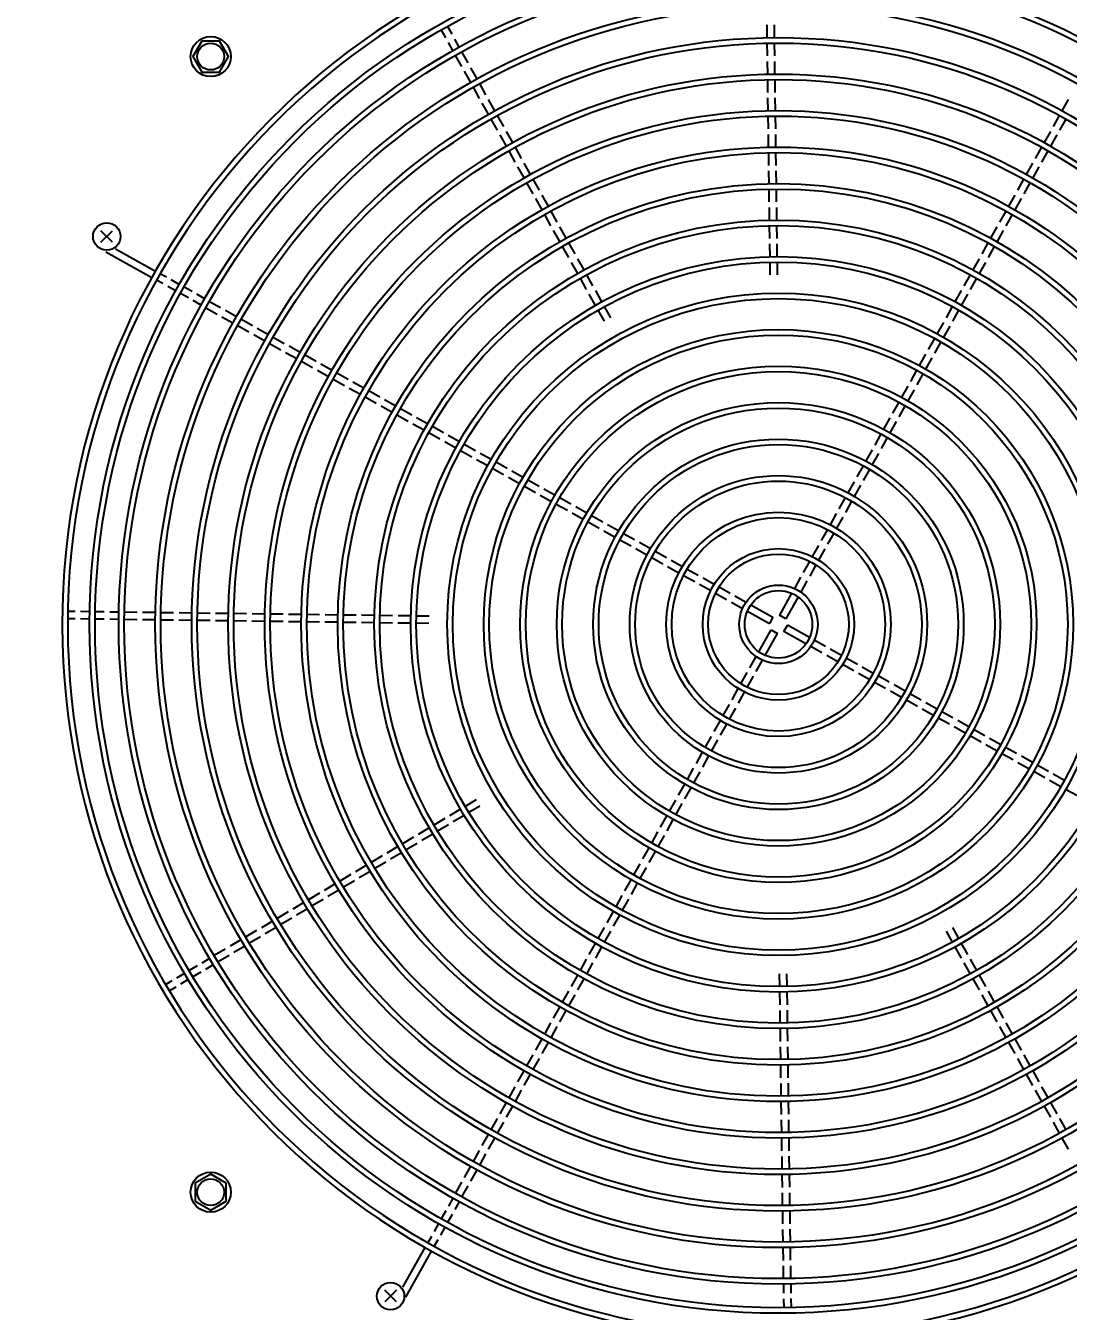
# Model space of a CAD drawing. Header units: millimetres. Extents: x -15161 to 10473752, y -72817 to 33960.
# Drawn here: x 73145.9 to 73203, y -45313.4 to -45243 of the extents above; entities that cross this region are included whole.
import ezdxf
from ezdxf import colors
from ezdxf.entities.mleader import LeaderData, LeaderLine
from ezdxf.enums import TextEntityAlignment as Align
from ezdxf.math import Vec2, Vec3

# ---------------------------------------------------------------- set-up
doc = ezdxf.new("R2010")
doc.units = ezdxf.units.MM
doc.styles.get("Standard").update_dxf_attribs({"font": 'arial.ttf'})

# ---------------------------------------------------------------- blocks, each defined once
blk = doc.blocks.new('機組圖灰底')
at = {"color": 8}
for p, q in [((81971.967, -33343.637), (81971.723, -33343.2)), ((81972.316, -33343.441), (81972.072, -33343.005)), ((81989.585, -33343.63), (81989.576, -33342.93)), ((81989.985, -33343.625), (81989.976, -33342.925)), ((81972.358, -33344.335), (81972.114, -33343.898)), ((81972.707, -33344.139), (81972.463, -33343.703)), ((81989.598, -33344.63), (81989.589, -33343.93)), ((81989.998, -33344.625), (81989.988, -33343.925)), ((81972.847, -33345.207), (81972.505, -33344.596)), ((81973.196, -33345.012), (81972.854, -33344.401)), ((81989.611, -33345.63), (81989.601, -33344.93)), ((81990.01, -33345.625), (81990.001, -33344.925)), ((81973.336, -33346.08), (81972.993, -33345.469)), ((81973.685, -33345.884), (81973.342, -33345.273)), ((81973.824, -33346.952), (81973.482, -33346.341)), ((81974.173, -33346.756), (81973.831, -33346.146)), ((81989.623, -33346.63), (81989.614, -33345.93)), ((81990.023, -33346.625), (81990.014, -33345.925)), ((81974.662, -33347.629), (81974.32, -33347.018)), ((81989.636, -33347.63), (81989.627, -33346.93)), ((81990.036, -33347.625), (81990.027, -33346.925)), ((82006.081, -33347.018), (82005.739, -33347.629)), ((81974.313, -33347.824), (81973.971, -33347.214)), ((81974.802, -33348.697), (81974.46, -33348.086)), ((81975.151, -33348.501), (81974.809, -33347.891)), ((81989.649, -33348.63), (81989.64, -33347.93)), ((81990.049, -33348.625), (81990.04, -33347.925)), ((82005.593, -33347.891), (82005.25, -33348.501)), ((82005.942, -33348.086), (82005.599, -33348.697)), ((81975.291, -33349.569), (81974.948, -33348.959)), ((81975.64, -33349.374), (81975.297, -33348.763)), ((81989.662, -33349.63), (81989.653, -33348.93)), ((81990.062, -33349.625), (81990.053, -33348.925)), ((82005.104, -33348.763), (82004.762, -33349.374)), ((82005.453, -33348.959), (82005.111, -33349.569)), ((81975.779, -33350.442), (81975.437, -33349.831)), ((81976.128, -33350.246), (81975.786, -33349.636)), ((81989.675, -33350.63), (81989.666, -33349.93)), ((81990.075, -33350.625), (81990.066, -33349.925)), ((82004.615, -33349.636), (82004.273, -33350.246)), ((82004.964, -33349.831), (82004.622, -33350.442)), ((81976.617, -33351.119), (81976.275, -33350.508)), ((82004.126, -33350.508), (82003.784, -33351.119)), ((81976.268, -33351.314), (81975.926, -33350.703)), ((81989.688, -33351.63), (81989.679, -33350.93)), ((81990.088, -33351.625), (81990.079, -33350.925)), ((82004.475, -33350.703), (82004.133, -33351.314)), ((81976.757, -33352.187), (81976.415, -33351.576)), ((81977.106, -33351.991), (81976.764, -33351.38)), ((81989.701, -33352.63), (81989.692, -33351.93)), ((81990.101, -33352.625), (81990.092, -33351.925)), ((82003.638, -33351.38), (82003.295, -33351.991)), ((82003.986, -33351.576), (82003.644, -33352.187)), ((81977.246, -33353.059), (81976.904, -33352.448)), ((81977.595, -33352.864), (81977.252, -33352.253)), ((82003.149, -33352.253), (82002.807, -33352.864)), ((82003.498, -33352.448), (82003.156, -33353.059)), ((81977.734, -33353.932), (81977.392, -33353.321)), ((81978.083, -33353.736), (81977.741, -33353.125)), ((81989.714, -33353.63), (81989.705, -33352.93)), ((81990.114, -33353.625), (81990.105, -33352.925)), ((82002.66, -33353.125), (82002.318, -33353.736)), ((82003.009, -33353.321), (82002.667, -33353.932)), ((81978.572, -33354.608), (81978.23, -33353.998)), ((81989.727, -33354.63), (81989.718, -33353.93)), ((81990.127, -33354.625), (81990.118, -33353.925)), ((82002.171, -33353.998), (82001.829, -33354.608)), ((81953.073, -33354.841), (81953.71, -33354.205)), ((81953.71, -33354.841), (81953.073, -33354.205)), ((81978.223, -33354.804), (81977.881, -33354.193)), ((81979.061, -33355.481), (81978.719, -33354.87)), ((82001.682, -33354.87), (82001.34, -33355.481)), ((82002.52, -33354.193), (82002.178, -33354.804)), ((81953.342, -33355.355), (81955.861, -33356.766)), ((81953.88, -33355.198), (81956.056, -33356.417)), ((81978.712, -33355.676), (81978.37, -33355.066)), ((81989.74, -33355.63), (81989.731, -33354.93)), ((81990.14, -33355.625), (81990.131, -33354.925)), ((82002.031, -33355.066), (82001.689, -33355.676)), ((81979.201, -33356.549), (81978.859, -33355.938)), ((81979.55, -33356.353), (81979.208, -33355.743)), ((81989.753, -33356.63), (81989.744, -33355.93)), ((81990.153, -33356.625), (81990.144, -33355.925)), ((82001.194, -33355.743), (82000.852, -33356.353)), ((82001.543, -33355.938), (82001.201, -33356.549)), ((81956.472, -33357.106), (81956.123, -33356.911)), ((81956.668, -33356.757), (81956.319, -33356.562)), ((81957.366, -33357.148), (81956.93, -33356.904)), ((81979.69, -33357.421), (81979.347, -33356.811)), ((81980.038, -33357.226), (81979.696, -33356.615)), ((82000.705, -33356.615), (82000.363, -33357.226)), ((82001.054, -33356.811), (82000.712, -33357.421)), ((81957.17, -33357.497), (81956.734, -33357.253)), ((81957.868, -33357.888), (81957.432, -33357.644)), ((81958.064, -33357.539), (81957.627, -33357.295)), ((81958.762, -33357.93), (81958.325, -33357.686)), ((81980.178, -33358.294), (81979.836, -33357.683)), ((81980.527, -33358.098), (81980.185, -33357.488)), ((82000.216, -33357.488), (81999.874, -33358.098)), ((82000.565, -33357.683), (82000.223, -33358.294)), ((81958.566, -33358.279), (81958.13, -33358.035)), ((81959.023, -33358.079), (81959.633, -33358.421)), ((81981.016, -33358.971), (81980.674, -33358.36)), ((81999.727, -33358.36), (81999.385, -33358.971)), ((81958.827, -33358.428), (81959.438, -33358.77)), ((81959.699, -33358.916), (81960.31, -33359.258)), ((81959.895, -33358.567), (81960.506, -33358.909)), ((81960.767, -33359.056), (81961.378, -33359.398)), ((81980.667, -33359.166), (81980.325, -33358.556)), ((82000.076, -33358.556), (81999.734, -33359.166)), ((81960.572, -33359.405), (81961.183, -33359.747)), ((81961.64, -33359.545), (81962.251, -33359.887)), ((81999.239, -33359.232), (81998.896, -33359.843)), ((81999.588, -33359.428), (81999.245, -33360.039)), ((81961.444, -33359.894), (81962.055, -33360.236)), ((81962.317, -33360.383), (81962.927, -33360.725)), ((81962.512, -33360.034), (81963.123, -33360.376)), ((81963.385, -33360.522), (81963.995, -33360.864)), ((81998.75, -33360.105), (81998.408, -33360.716)), ((81999.099, -33360.3), (81998.757, -33360.911)), ((81963.189, -33360.871), (81963.8, -33361.213)), ((81964.257, -33361.011), (81964.868, -33361.353)), ((81998.261, -33360.977), (81997.919, -33361.588)), ((81998.61, -33361.173), (81998.268, -33361.784)), ((81964.062, -33361.36), (81964.672, -33361.702)), ((81964.934, -33361.849), (81965.545, -33362.191)), ((81965.13, -33361.5), (81965.74, -33361.842)), ((81997.772, -33361.85), (81997.43, -33362.461)), ((81965.807, -33362.338), (81966.417, -33362.68)), ((81966.002, -33361.989), (81966.613, -33362.331)), ((81966.874, -33362.477), (81967.485, -33362.82)), ((81998.121, -33362.045), (81997.779, -33362.656)), ((81966.679, -33362.826), (81967.29, -33363.168)), ((81967.551, -33363.315), (81968.162, -33363.657)), ((81967.747, -33362.966), (81968.358, -33363.308)), ((81997.283, -33362.722), (81996.941, -33363.333)), ((81997.632, -33362.918), (81997.29, -33363.529)), ((81968.424, -33363.804), (81969.035, -33364.146)), ((81968.619, -33363.455), (81969.23, -33363.797)), ((81969.492, -33363.944), (81970.103, -33364.286)), ((81996.795, -33363.595), (81996.452, -33364.206)), ((81997.144, -33363.79), (81996.801, -33364.401)), ((81969.296, -33364.293), (81969.907, -33364.635)), ((81970.364, -33364.432), (81970.975, -33364.775)), ((81996.306, -33364.467), (81995.964, -33365.078)), ((81996.655, -33364.663), (81996.313, -33365.274)), ((81970.169, -33364.781), (81970.779, -33365.124)), ((81971.041, -33365.27), (81971.652, -33365.612)), ((81971.237, -33364.921), (81971.847, -33365.263)), ((81972.109, -33365.41), (81972.72, -33365.752)), ((81995.817, -33365.34), (81995.475, -33365.951)), ((81971.914, -33365.759), (81972.524, -33366.101)), ((81972.982, -33365.899), (81973.592, -33366.241)), ((81996.166, -33365.536), (81995.824, -33366.146)), ((81972.786, -33366.248), (81973.397, -33366.59)), ((81973.659, -33366.737), (81974.269, -33367.079)), ((81973.854, -33366.388), (81974.465, -33366.73)), ((81995.328, -33366.213), (81994.986, -33366.823)), ((81995.677, -33366.408), (81995.335, -33367.019)), ((81974.531, -33367.225), (81975.142, -33367.567)), ((81974.727, -33366.876), (81975.337, -33367.218)), ((81975.599, -33367.365), (81976.21, -33367.707)), ((81994.839, -33367.085), (81994.497, -33367.696)), ((81995.188, -33367.281), (81994.846, -33367.891)), ((81975.404, -33367.714), (81976.014, -33368.056)), ((81976.276, -33368.203), (81976.887, -33368.545)), ((81976.472, -33367.854), (81977.082, -33368.196)), ((81994.35, -33367.958), (81994.008, -33368.569)), ((81994.699, -33368.153), (81994.357, -33368.764)), ((81977.149, -33368.692), (81977.759, -33369.034)), ((81977.344, -33368.343), (81977.955, -33368.685)), ((81978.217, -33368.832), (81978.827, -33369.174)), ((81993.862, -33368.83), (81993.519, -33369.441)), ((81978.021, -33369.18), (81978.632, -33369.523)), ((81978.894, -33369.669), (81979.504, -33370.011)), ((81979.089, -33369.32), (81979.7, -33369.662)), ((81994.211, -33369.026), (81993.868, -33369.637)), ((81979.766, -33370.158), (81980.377, -33370.5)), ((81979.962, -33369.809), (81980.572, -33370.151)), ((81980.834, -33370.298), (81981.445, -33370.64)), ((81993.373, -33369.703), (81993.03, -33370.314)), ((81993.722, -33369.899), (81993.379, -33370.51)), ((81980.639, -33370.647), (81981.25, -33370.989)), ((81981.707, -33370.787), (81982.318, -33371.129)), ((81992.884, -33370.576), (81992.541, -33371.187)), ((81993.233, -33370.772), (81992.89, -33371.383)), ((81981.511, -33371.136), (81982.122, -33371.478)), ((81982.384, -33371.625), (81982.995, -33371.967)), ((81982.579, -33371.276), (81983.19, -33371.618)), ((81983.452, -33371.765), (81984.063, -33372.107)), ((81992.395, -33371.449), (81992.052, -33372.06)), ((81992.744, -33371.645), (81992.401, -33372.256)), ((81983.257, -33372.114), (81983.867, -33372.456)), ((81984.325, -33372.253), (81984.936, -33372.596)), ((81991.905, -33372.322), (81991.563, -33372.934)), ((81984.129, -33372.602), (81984.74, -33372.945)), ((81985.002, -33373.091), (81985.613, -33373.434)), ((81985.198, -33372.742), (81985.809, -33373.085)), ((81991.416, -33373.196), (81991.072, -33373.809)), ((81992.254, -33372.518), (81991.912, -33373.13)), ((81985.875, -33373.581), (81986.487, -33373.923)), ((81986.071, -33373.232), (81986.682, -33373.574)), ((81986.944, -33373.721), (81987.556, -33374.064)), ((81991.765, -33373.392), (81991.421, -33374.005)), ((81986.749, -33374.07), (81987.36, -33374.413)), ((81987.623, -33374.559), (81988.235, -33374.903)), ((81987.818, -33374.211), (81988.431, -33374.554)), ((81990.925, -33374.072), (81990.25, -33375.277)), ((81991.274, -33374.268), (81990.599, -33375.472)), ((81951.657, -33375.074), (81951.257, -33375.069)), ((81952.457, -33375.084), (81951.957, -33375.078)), ((81953.257, -33375.095), (81952.757, -33375.088)), ((81954.057, -33375.105), (81953.557, -33375.099)), ((81955.057, -33375.12), (81954.357, -33375.111)), ((81956.057, -33375.133), (81955.357, -33375.124)), ((81957.057, -33375.146), (81956.357, -33375.136)), ((81958.057, -33375.158), (81957.357, -33375.149)), ((81959.056, -33375.171), (81958.357, -33375.162)), ((81960.056, -33375.184), (81959.356, -33375.175)), ((81961.056, -33375.197), (81960.356, -33375.188)), ((81962.056, -33375.21), (81961.356, -33375.201)), ((81963.056, -33375.223), (81962.356, -33375.214)), ((81964.056, -33375.236), (81963.356, -33375.227)), ((81965.056, -33375.249), (81964.356, -33375.24)), ((81966.056, -33375.262), (81965.356, -33375.253)), ((81967.056, -33375.275), (81966.356, -33375.266)), ((81968.056, -33375.288), (81967.356, -33375.279)), ((81969.056, -33375.301), (81968.356, -33375.292)), ((81970.056, -33375.314), (81969.356, -33375.305)), ((81971.056, -33375.327), (81970.356, -33375.318)), ((81988.498, -33375.05), (81989.703, -33375.725)), ((81988.694, -33374.701), (81989.899, -33375.376)), ((81990.599, -33375.472), (81990.25, -33375.277)), ((81951.652, -33375.474), (81951.252, -33375.469)), ((81952.452, -33375.484), (81951.952, -33375.478)), ((81953.252, -33375.495), (81952.752, -33375.488)), ((81954.052, -33375.505), (81953.552, -33375.499)), ((81955.052, -33375.52), (81954.352, -33375.511)), ((81956.051, -33375.533), (81955.352, -33375.524)), ((81957.051, -33375.546), (81956.351, -33375.536)), ((81958.051, -33375.558), (81957.351, -33375.549)), ((81959.051, -33375.571), (81958.351, -33375.562)), ((81960.051, -33375.584), (81959.351, -33375.575)), ((81961.051, -33375.597), (81960.351, -33375.588)), ((81962.051, -33375.61), (81961.351, -33375.601)), ((81963.051, -33375.623), (81962.351, -33375.614)), ((81964.051, -33375.636), (81963.351, -33375.627)), ((81965.051, -33375.649), (81964.351, -33375.64)), ((81966.051, -33375.662), (81965.351, -33375.653)), ((81967.051, -33375.675), (81966.351, -33375.666)), ((81968.051, -33375.688), (81967.351, -33375.679)), ((81969.051, -33375.701), (81968.351, -33375.692)), ((81970.051, -33375.714), (81969.351, -33375.705)), ((81971.051, -33375.727), (81970.351, -33375.718)), ((81989.899, -33375.376), (81989.703, -33375.725)), ((81990.503, -33376.173), (81990.698, -33375.824)), ((81991.903, -33376.499), (81990.698, -33375.824)), ((81989.127, -33377.281), (81989.802, -33376.077)), ((81989.476, -33377.477), (81990.151, -33376.272)), ((81989.802, -33376.077), (81990.151, -33376.272)), ((81991.707, -33376.848), (81990.503, -33376.173)), ((81992.779, -33376.99), (81992.166, -33376.646)), ((81992.583, -33377.338), (81991.97, -33376.995)), ((81993.653, -33377.479), (81993.041, -33377.136)), ((81988.637, -33378.157), (81988.98, -33377.544)), ((81988.986, -33378.353), (81989.329, -33377.74)), ((81993.457, -33377.828), (81992.845, -33377.485)), ((81994.331, -33378.317), (81993.719, -33377.975)), ((81994.526, -33377.968), (81993.915, -33377.626)), ((81995.399, -33378.458), (81994.788, -33378.115)), ((81988.147, -33379.031), (81988.49, -33378.419)), ((81988.496, -33379.227), (81988.839, -33378.615)), ((81995.204, -33378.807), (81994.592, -33378.464)), ((81996.272, -33378.947), (81995.661, -33378.604)), ((81987.658, -33379.904), (81988, -33379.293)), ((81988.007, -33380.1), (81988.349, -33379.489)), ((81996.076, -33379.296), (81995.465, -33378.953)), ((81996.949, -33379.784), (81996.338, -33379.442)), ((81997.145, -33379.435), (81996.534, -33379.093)), ((81987.169, -33380.777), (81987.511, -33380.166)), ((81997.822, -33380.273), (81997.211, -33379.931)), ((81998.017, -33379.924), (81997.406, -33379.582)), ((81998.89, -33380.413), (81998.279, -33380.071)), ((81987.518, -33380.973), (81987.86, -33380.362)), ((81998.694, -33380.762), (81998.084, -33380.42)), ((81999.567, -33381.251), (81998.956, -33380.909)), ((81999.763, -33380.902), (81999.152, -33380.56)), ((81986.68, -33381.65), (81987.022, -33381.039)), ((81987.029, -33381.846), (81987.371, -33381.235)), ((82000.44, -33381.74), (81999.829, -33381.398)), ((82000.635, -33381.391), (82000.024, -33381.049)), ((82001.508, -33381.88), (82000.897, -33381.538)), ((81986.191, -33382.523), (81986.533, -33381.912)), ((81986.54, -33382.719), (81986.882, -33382.108)), ((82001.312, -33382.229), (82000.701, -33381.887)), ((82002.38, -33382.369), (82001.769, -33382.026)), ((81985.702, -33383.396), (81986.044, -33382.785)), ((81986.051, -33383.591), (81986.393, -33382.98)), ((82002.185, -33382.717), (82001.574, -33382.375)), ((82003.057, -33383.206), (82002.446, -33382.864)), ((82003.253, -33382.857), (82002.642, -33382.515)), ((82004.125, -33383.346), (82003.514, -33383.004)), ((81985.213, -33384.268), (81985.555, -33383.658)), ((82003.93, -33383.695), (82003.319, -33383.353)), ((82004.998, -33383.835), (82004.387, -33383.493)), ((81985.562, -33384.464), (81985.904, -33383.853)), ((82004.802, -33384.184), (82004.191, -33383.842)), ((82005.675, -33384.673), (82005.064, -33384.331)), ((82005.87, -33384.324), (82005.259, -33383.982)), ((81984.724, -33385.141), (81985.066, -33384.53)), ((81985.073, -33385.336), (81985.415, -33384.726)), ((82006.547, -33385.161), (82005.936, -33384.819)), ((81973.64, -33385.391), (81973.039, -33385.749)), ((81973.845, -33385.735), (81973.243, -33386.092)), ((81984.235, -33386.013), (81984.577, -33385.403)), ((81984.584, -33386.209), (81984.926, -33385.598)), ((81971.921, -33386.413), (81971.319, -33386.771)), ((81972.781, -33385.902), (81972.179, -33386.26)), ((81972.985, -33386.246), (81972.383, -33386.604)), ((81983.746, -33386.886), (81984.089, -33386.275)), ((81984.095, -33387.082), (81984.438, -33386.471)), ((81971.062, -33386.924), (81970.46, -33387.282)), ((81971.266, -33387.268), (81970.664, -33387.626)), ((81972.126, -33386.757), (81971.524, -33387.115)), ((81983.258, -33387.759), (81983.6, -33387.148)), ((81969.343, -33387.947), (81968.741, -33388.305)), ((81970.202, -33387.436), (81969.6, -33387.793)), ((81970.407, -33387.779), (81969.805, -33388.137)), ((81983.607, -33387.954), (81983.949, -33387.343)), ((81968.483, -33388.458), (81967.881, -33388.816)), ((81969.547, -33388.291), (81968.945, -33388.648)), ((81982.769, -33388.631), (81983.111, -33388.02)), ((81983.118, -33388.827), (81983.46, -33388.216)), ((81967.624, -33388.969), (81967.022, -33389.327)), ((81967.828, -33389.313), (81967.226, -33389.671)), ((81968.688, -33388.802), (81968.086, -33389.16)), ((81982.28, -33389.504), (81982.622, -33388.893)), ((81982.629, -33389.699), (81982.971, -33389.088)), ((81965.905, -33389.992), (81965.303, -33390.349)), ((81966.764, -33389.48), (81966.162, -33389.838)), ((81966.969, -33389.824), (81966.367, -33390.182)), ((81981.791, -33390.376), (81982.133, -33389.765)), ((81982.14, -33390.572), (81982.482, -33389.961)), ((81965.045, -33390.503), (81964.443, -33390.861)), ((81966.109, -33390.335), (81965.507, -33390.693)), ((81981.302, -33391.249), (81981.645, -33390.638)), ((81964.186, -33391.014), (81963.584, -33391.372)), ((81964.39, -33391.358), (81963.788, -33391.715)), ((81965.25, -33390.846), (81964.648, -33391.204)), ((81980.814, -33392.121), (81981.156, -33391.51)), ((81981.651, -33391.444), (81981.994, -33390.833)), ((81962.467, -33392.036), (81961.865, -33392.394)), ((81963.326, -33391.525), (81962.724, -33391.883)), ((81963.531, -33391.869), (81962.929, -33392.227)), ((81981.163, -33392.316), (81981.505, -33391.706)), ((81961.607, -33392.547), (81961.005, -33392.905)), ((81961.812, -33392.891), (81961.21, -33393.249)), ((81962.671, -33392.38), (81962.069, -33392.738)), ((81980.325, -33392.993), (81980.667, -33392.383)), ((81980.674, -33393.189), (81981.016, -33392.578)), ((81999.385, -33392.578), (81999.727, -33393.189)), ((81999.734, -33392.383), (82000.076, -33392.993)), ((81959.888, -33393.57), (81959.286, -33393.928)), ((81960.748, -33393.059), (81960.146, -33393.416)), ((81960.952, -33393.402), (81960.35, -33393.76)), ((81979.836, -33393.866), (81980.178, -33393.255)), ((81980.185, -33394.061), (81980.527, -33393.451)), ((81999.874, -33393.451), (82000.216, -33394.061)), ((82000.223, -33393.255), (82000.565, -33393.866)), ((81959.028, -33394.079), (81958.598, -33394.335)), ((81960.093, -33393.914), (81959.491, -33394.271)), ((81979.347, -33394.738), (81979.69, -33394.128)), ((81979.696, -33394.934), (81980.038, -33394.323)), ((82000.363, -33394.323), (82000.705, -33394.934)), ((82000.712, -33394.128), (82001.054, -33394.738)), ((81957.652, -33394.897), (81957.223, -33395.153)), ((81958.34, -33394.488), (81957.91, -33394.744)), ((81958.545, -33394.832), (81958.115, -33395.088)), ((81959.232, -33394.423), (81958.802, -33394.679)), ((81978.859, -33395.611), (81979.201, -33395)), ((81990.248, -33394.924), (81990.257, -33395.624)), ((81990.648, -33394.919), (81990.657, -33395.619)), ((82001.201, -33395), (82001.543, -33395.611)), ((81956.965, -33395.306), (81956.621, -33395.511)), ((81957.169, -33395.65), (81956.826, -33395.854)), ((81957.857, -33395.241), (81957.427, -33395.497)), ((81979.208, -33395.806), (81979.55, -33395.196)), ((82000.852, -33395.196), (82001.194, -33395.806)), ((81978.37, -33396.483), (81978.712, -33395.873)), ((81978.719, -33396.679), (81979.061, -33396.068)), ((81990.261, -33395.924), (81990.27, -33396.624)), ((81990.661, -33395.919), (81990.67, -33396.619)), ((82001.34, -33396.068), (82001.682, -33396.679)), ((82001.689, -33395.873), (82002.031, -33396.483)), ((81977.881, -33397.356), (81978.223, -33396.745)), ((81978.23, -33397.551), (81978.572, -33396.941)), ((81990.274, -33396.924), (81990.283, -33397.624)), ((81990.674, -33396.919), (81990.683, -33397.619)), ((82001.829, -33396.941), (82002.171, -33397.551)), ((82002.178, -33396.745), (82002.52, -33397.356)), ((81977.392, -33398.228), (81977.734, -33397.617)), ((81977.741, -33398.424), (81978.083, -33397.813)), ((82002.318, -33397.813), (82002.66, -33398.424)), ((82002.667, -33397.617), (82003.009, -33398.228)), ((81976.904, -33399.101), (81977.246, -33398.49)), ((81990.287, -33397.924), (81990.296, -33398.624)), ((81990.687, -33397.919), (81990.696, -33398.619)), ((82003.156, -33398.49), (82003.498, -33399.101)), ((81977.252, -33399.296), (81977.595, -33398.685)), ((81990.3, -33398.924), (81990.309, -33399.624)), ((81990.7, -33398.919), (81990.709, -33399.619)), ((82002.807, -33398.685), (82003.149, -33399.296)), ((81976.415, -33399.973), (81976.757, -33399.362)), ((81976.764, -33400.169), (81977.106, -33399.558)), ((81990.313, -33399.924), (81990.322, -33400.624)), ((81990.713, -33399.919), (81990.722, -33400.619)), ((82003.295, -33399.558), (82003.638, -33400.169)), ((82003.644, -33399.362), (82003.986, -33399.973)), ((81975.926, -33400.846), (81976.268, -33400.235)), ((81976.275, -33401.041), (81976.617, -33400.43)), ((82003.784, -33400.43), (82004.126, -33401.041)), ((82004.133, -33400.235), (82004.475, -33400.846)), ((81975.437, -33401.718), (81975.779, -33401.107)), ((81975.786, -33401.913), (81976.128, -33401.303)), ((81990.326, -33400.924), (81990.335, -33401.624)), ((81990.726, -33400.919), (81990.735, -33401.619)), ((82004.273, -33401.303), (82004.615, -33401.913)), ((82004.622, -33401.107), (82004.964, -33401.718)), ((81974.948, -33402.59), (81975.291, -33401.98)), ((81990.339, -33401.924), (81990.348, -33402.624)), ((81990.739, -33401.919), (81990.748, -33402.619)), ((82005.111, -33401.98), (82005.453, -33402.59)), ((81975.297, -33402.786), (81975.64, -33402.175)), ((82004.762, -33402.175), (82005.104, -33402.786)), ((81974.46, -33403.463), (81974.802, -33402.852)), ((81974.809, -33403.658), (81975.151, -33403.048)), ((81990.352, -33402.924), (81990.361, -33403.624)), ((81990.752, -33402.919), (81990.761, -33403.619)), ((82005.25, -33403.048), (82005.593, -33403.658)), ((82005.599, -33402.852), (82005.942, -33403.463)), ((81973.971, -33404.335), (81974.313, -33403.725)), ((81974.32, -33404.531), (81974.662, -33403.92)), ((81990.365, -33403.924), (81990.374, -33404.624)), ((81990.765, -33403.919), (81990.774, -33404.619)), ((82005.739, -33403.92), (82006.081, -33404.531)), ((81973.482, -33405.208), (81973.824, -33404.597)), ((81973.831, -33405.403), (81974.173, -33404.793)), ((81972.993, -33406.08), (81973.336, -33405.469)), ((81990.378, -33404.924), (81990.387, -33405.624)), ((81990.778, -33404.919), (81990.787, -33405.619)), ((81973.342, -33406.276), (81973.685, -33405.665)), ((81990.391, -33405.924), (81990.4, -33406.624)), ((81990.791, -33405.919), (81990.8, -33406.619)), ((81972.505, -33406.953), (81972.847, -33406.342)), ((81972.854, -33407.148), (81973.196, -33406.537)), ((81990.404, -33406.924), (81990.413, -33407.624)), ((81990.804, -33406.919), (81990.813, -33407.619)), ((81972.357, -33407.214), (81972.112, -33407.65)), ((81972.706, -33407.409), (81972.461, -33407.845)), ((81971.966, -33407.911), (81971.721, -33408.348)), ((81972.315, -33408.107), (81972.07, -33408.543)), ((81990.417, -33407.924), (81990.426, -33408.624)), ((81990.817, -33407.919), (81990.826, -33408.619)), ((81971.575, -33408.609), (81971.33, -33409.046)), ((81971.923, -33408.805), (81971.679, -33409.241)), ((81990.43, -33408.924), (81990.439, -33409.624)), ((81990.83, -33408.919), (81990.839, -33409.618)), ((81971.183, -33409.307), (81970.988, -33409.656)), ((81971.532, -33409.503), (81971.337, -33409.852)), ((81969.624, -33412.095), (81970.843, -33409.919)), ((81969.781, -33412.633), (81971.192, -33410.114)), ((81990.443, -33409.924), (81990.452, -33410.624)), ((81990.843, -33409.918), (81990.852, -33410.618)), ((81990.455, -33410.924), (81990.465, -33411.624)), ((81990.855, -33410.918), (81990.865, -33411.618)), ((81990.474, -33411.923), (81990.481, -33412.423)), ((81990.874, -33411.918), (81990.881, -33412.418)), ((81969.267, -33412.902), (81968.631, -33412.265)), ((81969.267, -33412.265), (81968.631, -33412.902)), ((81990.485, -33412.723), (81990.491, -33413.223)), ((81990.485, -33412.723), (81990.491, -33413.223)), ((81990.885, -33412.718), (81990.891, -33413.218)), ((81990.885, -33412.718), (81990.891, -33413.218))]:
    blk.add_line(p, q, dxfattribs=at)
for points in [[(81958.598, -33343.813), (81958.108, -33344.662), (81958.598, -33345.511), (81959.578, -33345.511), (81960.068, -33344.662), (81959.578, -33343.813)], [(81958.239, -33407.377), (81959.088, -33407.867), (81959.937, -33407.377), (81959.937, -33406.397), (81959.088, -33405.907), (81958.239, -33406.397)]]:
    blk.add_lwpolyline(points, close=True, dxfattribs=at)
for centre, radius in [((81990.201, -33375.774), 37.75), ((81990.201, -33375.774), 37.45), ((81990.201, -33375.774), 36.15), ((81990.201, -33375.774), 35.85), ((81990.201, -33375.774), 34.15), ((81990.201, -33375.774), 33.85), ((81959.088, -33344.662), 1.1), ((81990.201, -33375.774), 32.15), ((81990.201, -33375.774), 31.85), ((81959.088, -33344.662), 0.735), ((81990.201, -33375.774), 30.15), ((81990.201, -33375.774), 29.85), ((81990.201, -33375.774), 28.15), ((81990.201, -33375.774), 27.85), ((81990.201, -33375.774), 26.15), ((81990.201, -33375.774), 25.85), ((81990.201, -33375.774), 24.15), ((81990.201, -33375.774), 23.85), ((81953.391, -33354.523), 0.75), ((81990.201, -33375.774), 22.15), ((81990.201, -33375.774), 21.85), ((81990.201, -33375.774), 20.15), ((81990.201, -33375.774), 19.85), ((81990.201, -33375.774), 18.15), ((81990.201, -33375.774), 17.85), ((81990.201, -33375.774), 16.15), ((81990.201, -33375.774), 15.85), ((81990.201, -33375.774), 14.15), ((81990.201, -33375.774), 13.85), ((81990.201, -33375.774), 12.15), ((81990.201, -33375.774), 11.85), ((81990.201, -33375.774), 10.15), ((81990.201, -33375.774), 9.85), ((81990.201, -33375.774), 8.15), ((81990.201, -33375.774), 7.85), ((81990.201, -33375.774), 6.15), ((81990.201, -33375.774), 5.85), ((81990.201, -33375.774), 4.15), ((81990.201, -33375.774), 3.85), ((81990.201, -33375.774), 2.15), ((81990.201, -33375.774), 1.85), ((81959.088, -33406.887), 1.1), ((81959.088, -33406.887), 0.735), ((81968.949, -33412.584), 0.75)]:
    blk.add_circle(centre, radius, dxfattribs=at)
for radius, start, end in [(39.25, 271.55685, 271.54581), (38.95, 271.57203, 271.5714)]:
    blk.add_arc((81990.201, -33375.774), radius, start, end, dxfattribs=at)
blk = doc.blocks.new('_DetailCallout')
at = {"color": 0, "linetype": 'ByBlock', "lineweight": -2, "transparency": 16777216}
blk.add_line((8, 0), (-8, 0), dxfattribs=at)
blk.add_circle((0, 0), 8, dxfattribs=at)
at = {"color": 0, "transparency": 16777216}
for tag, p in [('視圖號碼', (0, 1)), ('圖紙號碼', (0, -6))]:
    blk.add_attdef(tag, text='', height=3, dxfattribs=at).set_placement(p, align=Align.CENTER)

msp = doc.modelspace()

# ---------------------------------------------------------------- block references
at = {"color": 190}
msp.add_blockref('機組圖灰底', (-8803.0592, -11899.9929), dxfattribs=at)

# ---------------------------------------------------------------- leaders
at = {"color": 54}
ml = msp.add_multileader_block('Standard', dxfattribs=at)
ml.set_content('_DetailCallout', color=54, scale=15)
ml.set_attribute('視圖號碼', '冷凍庫', width=0)
ml.set_attribute('圖紙號碼', 'B機', width=0)
ml.set_leader_properties()
ml.build(insert=Vec2(0, 0))
ml.multileader.update_dxf_attribs({"leader_type": 0})
ctx = ml.context
ctx.base_point, ctx.plane_origin = Vec3(73232.1414, -45537.0769), Vec3(73352.1414, -45537.0769)
notes = []
notes.append((ctx, [(0, (0, 0, 0), (0, 0), (1, 0), 1, [])]))
ctx.block.insert = Vec3(73352.1414, -45537.0769)
ml = msp.add_multileader_block('Standard', dxfattribs=at)
ml.set_content('_DetailCallout', color=54, scale=15)
ml.set_attribute('視圖號碼', '冷凍庫', width=0)
ml.set_attribute('圖紙號碼', 'C機', width=0)
ml.set_leader_properties()
ml.build(insert=Vec2(0, 0))
ml.multileader.update_dxf_attribs({"leader_type": 0})
ctx = ml.context
ctx.base_point, ctx.plane_origin = Vec3(73652.3814, -45537.0769), Vec3(73772.3814, -45537.0769)
notes.append((ctx, [(0, (0, 0, 0), (0, 0), (1, 0), 1, [])]))
ctx.block.insert = Vec3(73772.3814, -45537.0769)
ml = msp.add_multileader_block('Standard', dxfattribs=at)
ml.set_content('_DetailCallout', color=54, scale=15)
ml.set_attribute('視圖號碼', '冷凍庫', width=0)
ml.set_attribute('圖紙號碼', 'D機', width=0)
ml.set_leader_properties()
ml.build(insert=Vec2(0, 0))
ml.multileader.update_dxf_attribs({"leader_type": 0})
ctx = ml.context
ctx.base_point, ctx.plane_origin = Vec3(74072.6214, -45537.0769), Vec3(74192.6214, -45537.0769)
notes.append((ctx, [(0, (0, 0, 0), (0, 0), (1, 0), 1, [])]))
ctx.block.insert = Vec3(74192.6214, -45537.0769)
ml = msp.add_multileader_block('Standard', dxfattribs=at)
ml.set_content('_DetailCallout', color=54, scale=15)
ml.set_attribute('視圖號碼', '冷凍庫', width=0)
ml.set_attribute('圖紙號碼', 'E機', width=0)
ml.set_leader_properties()
ml.build(insert=Vec2(0, 0))
ml.multileader.update_dxf_attribs({"leader_type": 0})
ctx = ml.context
ctx.base_point, ctx.plane_origin = Vec3(74492.8614, -45537.0769), Vec3(74612.8614, -45537.0769)
notes.append((ctx, [(0, (0, 0, 0), (0, 0), (1, 0), 1, [])]))
ctx.block.insert = Vec3(74612.8614, -45537.0769)
at = {"color": 30}
ml = msp.add_multileader_block('Standard', dxfattribs=at)
ml.set_content('_DetailCallout', color=30, scale=15)
ml.set_attribute('視圖號碼', '冷凍庫', width=0)
ml.set_attribute('圖紙號碼', 'C', width=0)
ml.set_leader_properties()
ml.build(insert=Vec2(0, 0))
ml.multileader.update_dxf_attribs({"leader_type": 0})
ctx = ml.context
ctx.base_point, ctx.plane_origin = Vec3(73747.1906, -45888.0748), Vec3(73867.1906, -45888.0748)
notes.append((ctx, [(0, (0, 0, 0), (0, 0), (1, 0), 1, [])]))
ctx.block.insert = Vec3(73867.1906, -45888.0748)
ml = msp.add_multileader_block('Standard', dxfattribs=at)
ml.set_content('_DetailCallout', color=30, scale=15)
ml.set_attribute('視圖號碼', '冷凍庫', width=0)
ml.set_attribute('圖紙號碼', 'B', width=0)
ml.set_leader_properties()
ml.build(insert=Vec2(0, 0))
ml.multileader.update_dxf_attribs({"leader_type": 0})
ctx = ml.context
ctx.base_point, ctx.plane_origin = Vec3(73747.1906, -46477.6264), Vec3(73867.1906, -46477.6264)
notes.append((ctx, [(0, (0, 0, 0), (0, 0), (1, 0), 1, [])]))
ctx.block.insert = Vec3(73867.1906, -46477.6264)
ml = msp.add_multileader_block('Standard', dxfattribs=at)
ml.set_content('_DetailCallout', color=30, scale=15)
ml.set_attribute('視圖號碼', '冷凍庫', width=0)
ml.set_attribute('圖紙號碼', 'A', width=0)
ml.set_leader_properties()
ml.build(insert=Vec2(0, 0))
ml.multileader.update_dxf_attribs({"leader_type": 0})
ctx = ml.context
ctx.base_point, ctx.plane_origin = Vec3(73092.534, -46911.4455), Vec3(73212.534, -46911.4455)
notes.append((ctx, [(0, (0, 0, 0), (0, 0), (1, 0), 1, [])]))
ctx.block.insert = Vec3(73212.534, -46911.4455)
ml = msp.add_multileader_block('Standard', dxfattribs=at)
ml.set_content('_DetailCallout', color=30, scale=15)
ml.set_attribute('視圖號碼', '冷凍庫', width=0)
ml.set_attribute('圖紙號碼', 'D', width=0)
ml.set_leader_properties()
ml.build(insert=Vec2(0, 0))
ml.multileader.update_dxf_attribs({"leader_type": 0})
ctx = ml.context
ctx.base_point, ctx.plane_origin = Vec3(73737.1917, -48120.99), Vec3(73857.1917, -48120.99)
notes.append((ctx, [(0, (0, 0, 0), (0, 0), (1, 0), 1, [])]))
ctx.block.insert = Vec3(73857.1917, -48120.99)
ml = msp.add_multileader_block('Standard', dxfattribs=at)
ml.set_content('_DetailCallout', color=30, scale=15)
ml.set_attribute('視圖號碼', '冷凍庫', width=0)
ml.set_attribute('圖紙號碼', 'E', width=0)
ml.set_leader_properties()
ml.build(insert=Vec2(0, 0))
ml.multileader.update_dxf_attribs({"leader_type": 0})
ctx = ml.context
ctx.base_point, ctx.plane_origin = Vec3(75349.539, -47538.8607), Vec3(75469.539, -47538.8607)
notes.append((ctx, [(0, (0, 0, 0), (0, 0), (1, 0), 1, [])]))
ctx.block.insert = Vec3(75469.539, -47538.8607)
ml = msp.add_multileader_block('Standard', dxfattribs=at)
ml.set_content('_DetailCallout', color=30, scale=15)
ml.set_attribute('視圖號碼', '緩衝區', width=0)
ml.set_attribute('圖紙號碼', 'A', width=0)
ml.set_leader_properties()
ml.build(insert=Vec2(0, 0))
ml.multileader.update_dxf_attribs({"leader_type": 0})
ctx = ml.context
ctx.base_point, ctx.plane_origin = Vec3(72930.2696, -47926.6657), Vec3(73050.2696, -47926.6657)
notes.append((ctx, [(0, (0, 0, 0), (0, 0), (1, 0), 1, [])]))
ctx.block.insert = Vec3(73050.2696, -47926.6657)
ml = msp.add_multileader_block('Standard', dxfattribs=at)
ml.set_content('_DetailCallout', color=30, scale=15)
ml.set_attribute('視圖號碼', '急速庫', width=0)
ml.set_attribute('圖紙號碼', 'B', width=0)
ml.set_leader_properties()
ml.build(insert=Vec2(0, 0))
ml.multileader.update_dxf_attribs({"leader_type": 0})
ctx = ml.context
ctx.base_point, ctx.plane_origin = Vec3(93372.1061, -47545.9996), Vec3(93492.1061, -47545.9996)
notes.append((ctx, [(0, (0, 0, 0), (0, 0), (1, 0), 1, [])]))
ctx.block.insert = Vec3(93492.1061, -47545.9996)
ml = msp.add_multileader_block('Standard', dxfattribs=at)
ml.set_content('_DetailCallout', color=30, scale=15)
ml.set_attribute('視圖號碼', '急速庫', width=0)
ml.set_attribute('圖紙號碼', 'A-2', width=0)
ml.set_leader_properties()
ml.build(insert=Vec2(0, 0))
ml.multileader.update_dxf_attribs({"leader_type": 0})
ctx = ml.context
ctx.base_point, ctx.plane_origin = Vec3(93704.3054, -47545.9996), Vec3(93824.3054, -47545.9996)
notes.append((ctx, [(0, (0, 0, 0), (0, 0), (1, 0), 1, [])]))
ctx.block.insert = Vec3(93824.3054, -47545.9996)
ml = msp.add_multileader_block('Standard', dxfattribs=at)
ml.set_content('_DetailCallout', color=30, scale=15)
ml.set_attribute('視圖號碼', '急速庫', width=0)
ml.set_attribute('圖紙號碼', 'A-1', width=0)
ml.set_leader_properties()
ml.build(insert=Vec2(0, 0))
ml.multileader.update_dxf_attribs({"leader_type": 0})
ctx = ml.context
ctx.base_point, ctx.plane_origin = Vec3(94041.3644, -47545.9996), Vec3(94161.3644, -47545.9996)
notes.append((ctx, [(0, (0, 0, 0), (0, 0), (1, 0), 1, [])]))
ctx.block.insert = Vec3(94161.3644, -47545.9996)
ml = msp.add_multileader_block('Standard', dxfattribs=at)
ml.set_content('_DetailCallout', color=30, scale=15)
ml.set_attribute('視圖號碼', '半成品', width=0)
ml.set_attribute('圖紙號碼', 'B', width=0)
ml.set_leader_properties()
ml.build(insert=Vec2(0, 0))
ml.multileader.update_dxf_attribs({"leader_type": 0})
ctx = ml.context
ctx.base_point, ctx.plane_origin = Vec3(93372.1061, -48769.6603), Vec3(93492.1061, -48769.6603)
notes.append((ctx, [(0, (0, 0, 0), (0, 0), (1, 0), 1, [])]))
ctx.block.insert = Vec3(93492.1061, -48769.6603)
ml = msp.add_multileader_block('Standard', dxfattribs=at)
ml.set_content('_DetailCallout', color=30, scale=15)
ml.set_attribute('視圖號碼', '半成品', width=0)
ml.set_attribute('圖紙號碼', 'A-2', width=0)
ml.set_leader_properties()
ml.build(insert=Vec2(0, 0))
ml.multileader.update_dxf_attribs({"leader_type": 0})
ctx = ml.context
ctx.base_point, ctx.plane_origin = Vec3(93704.3054, -48769.6603), Vec3(93824.3054, -48769.6603)
notes.append((ctx, [(0, (0, 0, 0), (0, 0), (1, 0), 1, [])]))
ctx.block.insert = Vec3(93824.3054, -48769.6603)
ml = msp.add_multileader_block('Standard', dxfattribs=at)
ml.set_content('_DetailCallout', color=30, scale=15)
ml.set_attribute('視圖號碼', '半成品', width=0)
ml.set_attribute('圖紙號碼', 'A-1', width=0)
ml.set_leader_properties()
ml.build(insert=Vec2(0, 0))
ml.multileader.update_dxf_attribs({"leader_type": 0})
ctx = ml.context
ctx.base_point, ctx.plane_origin = Vec3(94041.3644, -48769.6603), Vec3(94161.3644, -48769.6603)
notes.append((ctx, [(0, (0, 0, 0), (0, 0), (1, 0), 1, [])]))
ctx.block.insert = Vec3(94161.3644, -48769.6603)
at = {"color": 54}
ml = msp.add_multileader_block('Standard', dxfattribs=at)
ml.set_content('_DetailCallout', color=54, scale=15)
ml.set_attribute('視圖號碼', '急速庫', width=0)
ml.set_attribute('圖紙號碼', 'A機', width=0)
ml.set_leader_properties()
ml.build(insert=Vec2(0, 0))
ml.multileader.update_dxf_attribs({"leader_type": 0})
ctx = ml.context
ctx.base_point, ctx.plane_origin = Vec3(92864.6909, -48811.8789), Vec3(92984.6909, -48811.8789)
notes.append((ctx, [(0, (0, 0, 0), (0, 0), (1, 0), 1, [])]))
ctx.block.insert = Vec3(92984.6909, -48811.8789)
ml = msp.add_multileader_block('Standard', dxfattribs=at)
ml.set_content('_DetailCallout', color=54, scale=15)
ml.set_attribute('視圖號碼', '半成品', width=0)
ml.set_attribute('圖紙號碼', 'A機', width=0)
ml.set_leader_properties()
ml.build(insert=Vec2(0, 0))
ml.multileader.update_dxf_attribs({"leader_type": 0})
ctx = ml.context
ctx.base_point, ctx.plane_origin = Vec3(92588.6191, -48811.8789), Vec3(92708.6191, -48811.8789)
notes.append((ctx, [(0, (0, 0, 0), (0, 0), (1, 0), 1, [])]))
ctx.block.insert = Vec3(92708.6191, -48811.8789)
ml = msp.add_multileader_block('Standard', dxfattribs=at)
ml.set_content('_DetailCallout', color=54, scale=15)
ml.set_attribute('視圖號碼', '急速庫', width=0)
ml.set_attribute('圖紙號碼', 'B機', width=0)
ml.set_leader_properties()
ml.build(insert=Vec2(0, 0))
ml.multileader.update_dxf_attribs({"leader_type": 0})
ctx = ml.context
ctx.base_point, ctx.plane_origin = Vec3(92864.6909, -49217.4155), Vec3(92984.6909, -49217.4155)
notes.append((ctx, [(0, (0, 0, 0), (0, 0), (1, 0), 1, [])]))
ctx.block.insert = Vec3(92984.6909, -49217.4155)
ml = msp.add_multileader_block('Standard', dxfattribs=at)
ml.set_content('_DetailCallout', color=54, scale=15)
ml.set_attribute('視圖號碼', '半成品', width=0)
ml.set_attribute('圖紙號碼', 'B機', width=0)
ml.set_leader_properties()
ml.build(insert=Vec2(0, 0))
ml.multileader.update_dxf_attribs({"leader_type": 0})
ctx = ml.context
ctx.base_point, ctx.plane_origin = Vec3(92588.6191, -49217.4155), Vec3(92708.6191, -49217.4155)
notes.append((ctx, [(0, (0, 0, 0), (0, 0), (1, 0), 1, [])]))
ctx.block.insert = Vec3(92708.6191, -49217.4155)
at = {"color": 230}
ml = msp.add_multileader_block('Standard', dxfattribs=at)
ml.set_content('_DetailCallout', color=230, scale=15)
ml.set_attribute('視圖號碼', '急速庫', width=0)
ml.set_attribute('圖紙號碼', 'B機', width=0)
ml.set_leader_properties()
ml.build(insert=Vec2(0, 0))
ml.multileader.update_dxf_attribs({"leader_type": 0})
ctx = ml.context
ctx.base_point, ctx.plane_origin = Vec3(92705.7859, -47644.3382), Vec3(92825.7859, -47644.3382)
notes.append((ctx, [(0, (0, 0, 0), (0, 0), (1, 0), 1, [])]))
ctx.block.insert = Vec3(92825.7859, -47644.3382)
ml = msp.add_multileader_block('Standard', dxfattribs=at)
ml.set_content('_DetailCallout', color=230, scale=15)
ml.set_attribute('視圖號碼', '半成品', width=0)
ml.set_attribute('圖紙號碼', 'B機', width=0)
ml.set_leader_properties()
ml.build(insert=Vec2(0, 0))
ml.multileader.update_dxf_attribs({"leader_type": 0})
ctx = ml.context
ctx.base_point, ctx.plane_origin = Vec3(92429.7141, -47644.3382), Vec3(92549.7141, -47644.3382)
notes.append((ctx, [(0, (0, 0, 0), (0, 0), (1, 0), 1, [])]))
ctx.block.insert = Vec3(92549.7141, -47644.3382)
ml = msp.add_multileader_block('Standard', dxfattribs=at)
ml.set_content('_DetailCallout', color=230, scale=15)
ml.set_attribute('視圖號碼', '急速庫', width=0)
ml.set_attribute('圖紙號碼', 'A機', width=0)
ml.set_leader_properties()
ml.build(insert=Vec2(0, 0))
ml.multileader.update_dxf_attribs({"leader_type": 0})
ctx = ml.context
ctx.base_point, ctx.plane_origin = Vec3(92705.7859, -47937.3382), Vec3(92825.7859, -47937.3382)
notes.append((ctx, [(0, (0, 0, 0), (0, 0), (1, 0), 1, [])]))
ctx.block.insert = Vec3(92825.7859, -47937.3382)
ml = msp.add_multileader_block('Standard', dxfattribs=at)
ml.set_content('_DetailCallout', color=230, scale=15)
ml.set_attribute('視圖號碼', '半成品', width=0)
ml.set_attribute('圖紙號碼', 'A機', width=0)
ml.set_leader_properties()
ml.build(insert=Vec2(0, 0))
ml.multileader.update_dxf_attribs({"leader_type": 0})
ctx = ml.context
ctx.base_point, ctx.plane_origin = Vec3(92429.7141, -47937.3382), Vec3(92549.7141, -47937.3382)
notes.append((ctx, [(0, (0, 0, 0), (0, 0), (1, 0), 1, [])]))
ctx.block.insert = Vec3(92549.7141, -47937.3382)
at = {"color": 30}
ml = msp.add_multileader_block('Standard', dxfattribs=at)
ml.set_content('_DetailCallout', color=30, scale=15)
ml.set_attribute('視圖號碼', '冷藏庫', width=0)
ml.set_attribute('圖紙號碼', 'A', width=0)
ml.set_leader_properties()
ml.build(insert=Vec2(0, 0))
ml.multileader.update_dxf_attribs({"leader_type": 0})
ctx = ml.context
ctx.base_point, ctx.plane_origin = Vec3(95395.445, -46487.1906), Vec3(95515.445, -46487.1906)
notes.append((ctx, [(0, (0, 0, 0), (0, 0), (1, 0), 1, [])]))
ctx.block.insert = Vec3(95515.445, -46487.1906)
at = {"color": 54}
ml = msp.add_multileader_block('Standard', dxfattribs=at)
ml.set_content('_DetailCallout', color=54, scale=15)
ml.set_attribute('視圖號碼', '冷藏庫', width=0)
ml.set_attribute('圖紙號碼', 'A機', width=0)
ml.set_leader_properties()
ml.build(insert=Vec2(0, 0))
ml.multileader.update_dxf_attribs({"leader_type": 0})
ctx = ml.context
ctx.base_point, ctx.plane_origin = Vec3(95523.1747, -46044.6887), Vec3(95643.1747, -46044.6887)
notes.append((ctx, [(0, (0, 0, 0), (0, 0), (1, 0), 1, [])]))
ctx.block.insert = Vec3(95643.1747, -46044.6887)
at = {"color": 230}
ml = msp.add_multileader_block('Standard', dxfattribs=at)
ml.set_content('_DetailCallout', color=230, scale=15)
ml.set_attribute('視圖號碼', '冷藏庫', width=0)
ml.set_attribute('圖紙號碼', 'A機', width=0)
ml.set_leader_properties()
ml.build(insert=Vec2(0, 0))
ml.multileader.update_dxf_attribs({"leader_type": 0})
ctx = ml.context
ctx.base_point, ctx.plane_origin = Vec3(94919.177, -46299.7897), Vec3(95039.177, -46299.7897)
notes.append((ctx, [(0, (0, 0, 0), (0, 0), (1, 0), 1, [])]))
ctx.block.insert = Vec3(95039.177, -46299.7897)
for ctx, leaders in notes:
    for number, flags, end, landing, length, lines in leaders:
        leader = LeaderData()
        leader.index, (leader.has_last_leader_line, leader.has_dogleg_vector, leader.attachment_direction) = number, flags
        leader.last_leader_point, leader.dogleg_vector, leader.dogleg_length = Vec3(end), Vec3(landing), length
        for number, points, colour, breaks in lines:
            line = LeaderLine()
            line.index, line.vertices, line.color, line.breaks = number, Vec3.list(points), colors.encode_raw_color(colour), breaks
            leader.lines.append(line)
        ctx.leaders.append(leader)

doc.saveas('drawing.dxf')
